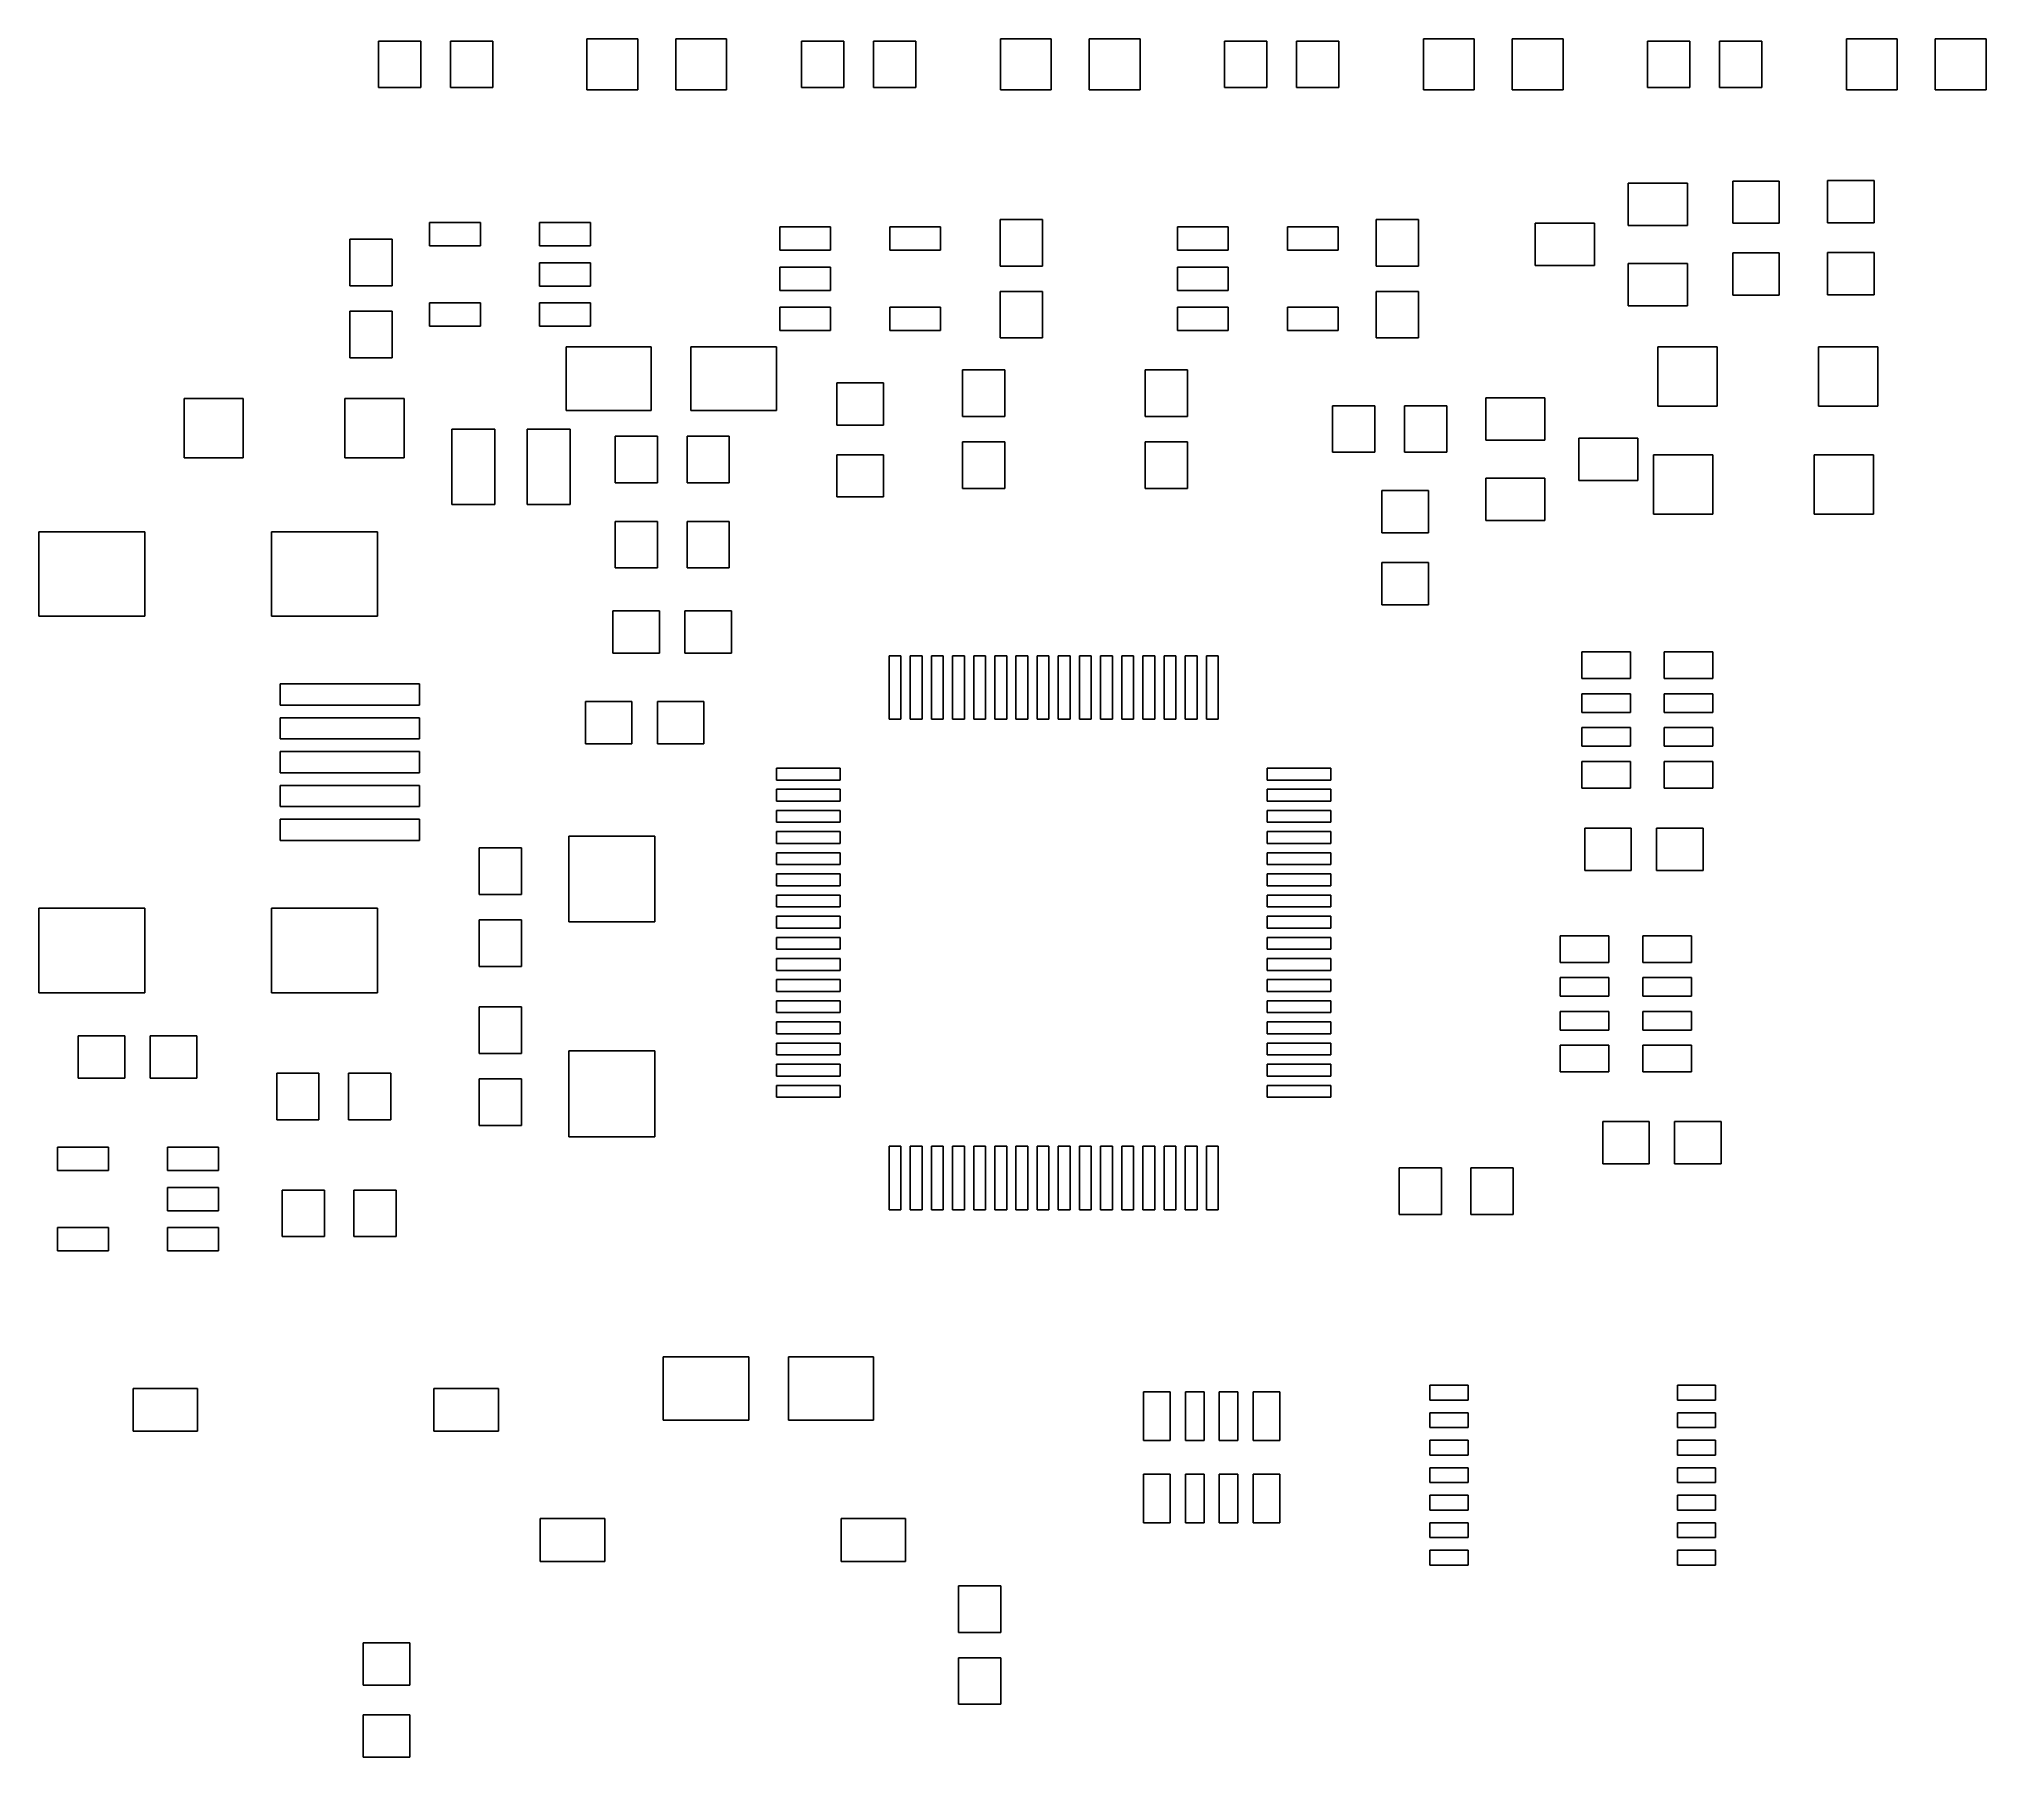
# Model space of a CAD drawing. Extents: x 0.6 to 46.6, y 8 to 48.6.
import ezdxf

# ---------------------------------------------------------------- set-up
doc = ezdxf.new("R2010")
doc.units = 0
doc.layers.get('0').update_dxf_attribs({"linetype": 'CONTINUOUS'})

msp = doc.modelspace()

# ---------------------------------------------------------------- linework, layer by layer
at = {"color": 7, "linetype": 'CONTINUOUS'}
for p, q in [((9.65, 48.55), (8.65, 48.55)), ((8.65, 48.55), (8.65, 47.45)), ((9.65, 47.45), (9.65, 48.55)), ((11.35, 48.55), (10.35, 48.55)), ((10.35, 48.55), (10.35, 47.45)), ((11.35, 47.45), (11.35, 48.55)), ((13.5751, 48.6), (13.5751, 47.4)), ((14.7751, 48.6), (13.5751, 48.6)), ((14.7751, 47.4), (14.7751, 48.6)), ((15.6751, 48.6), (15.6751, 47.4)), ((16.8751, 48.6), (15.6751, 48.6)), ((16.8751, 47.4), (16.8751, 48.6)), ((19.65, 48.55), (18.65, 48.55)), ((18.65, 48.55), (18.65, 47.45)), ((19.65, 47.45), (19.65, 48.55)), ((21.35, 48.55), (20.35, 48.55)), ((20.35, 48.55), (20.35, 47.45)), ((21.35, 47.45), (21.35, 48.55)), ((23.35, 48.6), (23.35, 47.4)), ((24.55, 48.6), (23.35, 48.6)), ((24.55, 47.4), (24.55, 48.6)), ((25.45, 48.6), (25.45, 47.4)), ((26.65, 48.6), (25.45, 48.6)), ((26.65, 47.4), (26.65, 48.6)), ((29.65, 48.55), (28.65, 48.55)), ((28.65, 48.55), (28.65, 47.45)), ((29.65, 47.45), (29.65, 48.55)), ((31.35, 48.55), (30.35, 48.55)), ((30.35, 48.55), (30.35, 47.45)), ((31.35, 47.45), (31.35, 48.55)), ((33.35, 48.6), (33.35, 47.4)), ((34.55, 48.6), (33.35, 48.6)), ((34.55, 47.4), (34.55, 48.6)), ((35.45, 48.6), (35.45, 47.4)), ((36.65, 48.6), (35.45, 48.6)), ((36.65, 47.4), (36.65, 48.6)), ((39.65, 48.55), (38.65, 48.55)), ((38.65, 48.55), (38.65, 47.45)), ((39.65, 47.45), (39.65, 48.55)), ((41.35, 48.55), (40.35, 48.55)), ((40.35, 48.55), (40.35, 47.45)), ((41.35, 47.45), (41.35, 48.55)), ((43.35, 48.6), (43.35, 47.4)), ((44.55, 48.6), (43.35, 48.6)), ((44.55, 47.4), (44.55, 48.6)), ((45.45, 48.6), (45.45, 47.4)), ((46.65, 48.6), (45.45, 48.6)), ((46.65, 47.4), (46.65, 48.6)), ((8.65, 47.45), (9.65, 47.45)), ((10.35, 47.45), (11.35, 47.45)), ((18.65, 47.45), (19.65, 47.45)), ((20.35, 47.45), (21.35, 47.45)), ((28.65, 47.45), (29.65, 47.45)), ((30.35, 47.45), (31.35, 47.45)), ((38.65, 47.45), (39.65, 47.45)), ((40.35, 47.45), (41.35, 47.45)), ((13.5751, 47.4), (14.7751, 47.4)), ((15.6751, 47.4), (16.8751, 47.4)), ((23.35, 47.4), (24.55, 47.4)), ((25.45, 47.4), (26.65, 47.4)), ((33.35, 47.4), (34.55, 47.4)), ((35.45, 47.4), (36.65, 47.4)), ((43.35, 47.4), (44.55, 47.4)), ((45.45, 47.4), (46.65, 47.4)), ((39.5896, 45.1928), (38.1896, 45.1928)), ((38.1896, 45.1928), (38.1896, 44.1928)), ((39.5896, 44.1928), (39.5896, 45.1928)), ((40.6608, 45.2402), (40.6608, 44.2402)), ((41.7608, 45.2402), (40.6608, 45.2402)), ((41.7608, 44.2402), (41.7608, 45.2402)), ((44.0014, 45.2523), (42.9014, 45.2523)), ((42.9014, 45.2523), (42.9014, 44.2523)), ((44.0014, 44.2523), (44.0014, 45.2523)), ((11.0546, 44.2566), (9.8546, 44.2566)), ((9.8546, 44.2566), (9.8546, 43.7066)), ((11.0546, 43.7066), (11.0546, 44.2566)), ((13.6546, 44.2566), (12.4546, 44.2566)), ((12.4546, 44.2566), (12.4546, 43.7066)), ((13.6546, 43.7066), (13.6546, 44.2566)), ((23.345, 44.33), (23.345, 43.23)), ((24.345, 44.33), (23.345, 44.33)), ((24.345, 43.23), (24.345, 44.33)), ((32.235, 44.33), (32.235, 43.23)), ((33.235, 44.33), (32.235, 44.33)), ((33.235, 43.23), (33.235, 44.33)), ((37.3896, 44.2428), (35.9896, 44.2428)), ((35.9896, 44.2428), (35.9896, 43.2428)), ((37.3896, 43.2428), (37.3896, 44.2428)), ((38.1896, 44.1928), (39.5896, 44.1928)), ((40.6608, 44.2402), (41.7608, 44.2402)), ((42.9014, 44.2523), (44.0014, 44.2523)), ((7.967, 43.8632), (7.967, 42.7632)), ((8.967, 43.8632), (7.967, 43.8632)), ((8.967, 42.7632), (8.967, 43.8632)), ((18.135, 44.155), (18.135, 43.605)), ((19.335, 44.155), (18.135, 44.155)), ((19.335, 43.605), (19.335, 44.155)), ((20.735, 44.155), (20.735, 43.605)), ((21.935, 44.155), (20.735, 44.155)), ((21.935, 43.605), (21.935, 44.155)), ((27.533, 44.155), (27.533, 43.605)), ((28.733, 44.155), (27.533, 44.155)), ((28.733, 43.605), (28.733, 44.155)), ((30.133, 44.155), (30.133, 43.605)), ((31.333, 44.155), (30.133, 44.155)), ((31.333, 43.605), (31.333, 44.155)), ((9.8546, 43.7066), (11.0546, 43.7066)), ((12.4546, 43.7066), (13.6546, 43.7066)), ((13.6546, 43.3066), (12.4546, 43.3066)), ((12.4546, 43.3066), (12.4546, 42.7566)), ((13.6546, 42.7566), (13.6546, 43.3066)), ((18.135, 43.605), (19.335, 43.605)), ((20.735, 43.605), (21.935, 43.605)), ((27.533, 43.605), (28.733, 43.605)), ((30.133, 43.605), (31.333, 43.605)), ((39.5896, 43.2928), (38.1896, 43.2928)), ((38.1896, 43.2928), (38.1896, 42.2928)), ((39.5896, 42.2928), (39.5896, 43.2928)), ((40.6608, 43.5402), (40.6608, 42.5402)), ((41.7608, 43.5402), (40.6608, 43.5402)), ((41.7608, 42.5402), (41.7608, 43.5402)), ((44.0014, 43.5523), (42.9014, 43.5523)), ((42.9014, 43.5523), (42.9014, 42.5523)), ((44.0014, 42.5523), (44.0014, 43.5523)), ((18.135, 43.205), (18.135, 42.655)), ((19.335, 43.205), (18.135, 43.205)), ((19.335, 42.655), (19.335, 43.205)), ((23.345, 43.23), (24.345, 43.23)), ((27.533, 43.205), (27.533, 42.655)), ((28.733, 43.205), (27.533, 43.205)), ((28.733, 42.655), (28.733, 43.205)), ((32.235, 43.23), (33.235, 43.23)), ((35.9896, 43.2428), (37.3896, 43.2428)), ((7.967, 42.7632), (8.967, 42.7632)), ((11.0546, 42.3566), (9.8546, 42.3566)), ((9.8546, 42.3566), (9.8546, 41.8066)), ((11.0546, 41.8066), (11.0546, 42.3566)), ((12.4546, 42.7566), (13.6546, 42.7566)), ((13.6546, 42.3566), (12.4546, 42.3566)), ((12.4546, 42.3566), (12.4546, 41.8066)), ((13.6546, 41.8066), (13.6546, 42.3566)), ((18.135, 42.655), (19.335, 42.655)), ((23.345, 42.63), (23.345, 41.53)), ((24.345, 42.63), (23.345, 42.63)), ((24.345, 41.53), (24.345, 42.63)), ((27.533, 42.655), (28.733, 42.655)), ((32.235, 42.63), (32.235, 41.53)), ((33.235, 42.63), (32.235, 42.63)), ((33.235, 41.53), (33.235, 42.63)), ((40.6608, 42.5402), (41.7608, 42.5402)), ((42.9014, 42.5523), (44.0014, 42.5523)), ((7.967, 42.1632), (7.967, 41.0632)), ((8.967, 42.1632), (7.967, 42.1632)), ((8.967, 41.0632), (8.967, 42.1632)), ((18.135, 42.255), (18.135, 41.705)), ((19.335, 42.255), (18.135, 42.255)), ((19.335, 41.705), (19.335, 42.255)), ((20.735, 42.255), (20.735, 41.705)), ((21.935, 42.255), (20.735, 42.255)), ((21.935, 41.705), (21.935, 42.255)), ((27.533, 42.255), (27.533, 41.705)), ((28.733, 42.255), (27.533, 42.255)), ((28.733, 41.705), (28.733, 42.255)), ((30.133, 42.255), (30.133, 41.705)), ((31.333, 42.255), (30.133, 42.255)), ((31.333, 41.705), (31.333, 42.255)), ((38.1896, 42.2928), (39.5896, 42.2928)), ((9.8546, 41.8066), (11.0546, 41.8066)), ((12.4546, 41.8066), (13.6546, 41.8066)), ((18.135, 41.705), (19.335, 41.705)), ((20.735, 41.705), (21.935, 41.705)), ((23.345, 41.53), (24.345, 41.53)), ((27.533, 41.705), (28.733, 41.705)), ((30.133, 41.705), (31.333, 41.705)), ((32.235, 41.53), (33.235, 41.53)), ((7.967, 41.0632), (8.967, 41.0632)), ((15.0913, 41.3178), (13.0847, 41.3178)), ((13.0847, 41.3178), (13.0847, 39.8178)), ((15.0913, 39.8178), (15.0913, 41.3178)), ((18.0536, 41.3178), (16.0288, 41.3178)), ((16.0288, 41.3178), (16.0288, 39.8178)), ((18.0536, 39.8178), (18.0536, 41.3178)), ((40.2906, 41.3186), (38.8906, 41.3186)), ((38.8906, 41.3186), (38.8906, 39.9186)), ((40.2906, 39.9186), (40.2906, 41.3186)), ((44.0906, 41.3186), (42.6906, 41.3186)), ((42.6906, 41.3186), (42.6906, 39.9186)), ((44.0906, 39.9186), (44.0906, 41.3186)), ((23.456, 40.774), (22.456, 40.774)), ((22.456, 40.774), (22.456, 39.674)), ((23.456, 39.674), (23.456, 40.774)), ((27.774, 40.774), (26.774, 40.774)), ((26.774, 40.774), (26.774, 39.674)), ((27.774, 39.674), (27.774, 40.774)), ((5.4492, 40.0994), (4.0492, 40.0994)), ((4.0492, 40.0994), (4.0492, 38.6994)), ((5.4492, 38.6994), (5.4492, 40.0994)), ((9.2492, 40.0994), (7.8492, 40.0994)), ((7.8492, 40.0994), (7.8492, 38.6994)), ((9.2492, 38.6994), (9.2492, 40.0994)), ((19.485, 40.47), (19.485, 39.47)), ((20.585, 40.47), (19.485, 40.47)), ((20.585, 39.47), (20.585, 40.47)), ((34.8212, 40.1128), (34.8212, 39.1128)), ((36.2212, 40.1128), (34.8212, 40.1128)), ((36.2212, 39.1128), (36.2212, 40.1128)), ((13.0847, 39.8178), (15.0913, 39.8178)), ((16.0288, 39.8178), (18.0536, 39.8178)), ((22.456, 39.674), (23.456, 39.674)), ((26.774, 39.674), (27.774, 39.674)), ((32.2019, 39.927), (31.2019, 39.927)), ((31.2019, 39.927), (31.2019, 38.827)), ((32.2019, 38.827), (32.2019, 39.927)), ((33.9019, 39.927), (32.9019, 39.927)), ((32.9019, 39.927), (32.9019, 38.827)), ((33.9019, 38.827), (33.9019, 39.927)), ((38.8906, 39.9186), (40.2906, 39.9186)), ((42.6906, 39.9186), (44.0906, 39.9186)), ((10.38, 39.375), (10.38, 37.595)), ((11.4, 39.375), (10.38, 39.375)), ((11.4, 37.595), (11.4, 39.375)), ((12.16, 39.375), (12.16, 37.595)), ((13.18, 39.375), (12.16, 39.375)), ((13.18, 37.595), (13.18, 39.375)), ((15.24, 39.2065), (14.24, 39.2065)), ((14.24, 39.2065), (14.24, 38.1065)), ((15.24, 38.1065), (15.24, 39.2065)), ((16.94, 39.2065), (15.94, 39.2065)), ((15.94, 39.2065), (15.94, 38.1065)), ((16.94, 38.1065), (16.94, 39.2065)), ((19.485, 39.47), (20.585, 39.47)), ((37.0212, 39.1628), (37.0212, 38.1628)), ((38.4212, 39.1628), (37.0212, 39.1628)), ((38.4212, 38.1628), (38.4212, 39.1628)), ((4.0492, 38.6994), (5.4492, 38.6994)), ((7.8492, 38.6994), (9.2492, 38.6994)), ((19.485, 38.77), (19.485, 37.77)), ((20.585, 38.77), (19.485, 38.77)), ((20.585, 37.77), (20.585, 38.77)), ((23.456, 39.074), (22.456, 39.074)), ((22.456, 39.074), (22.456, 37.974)), ((23.456, 37.974), (23.456, 39.074)), ((27.774, 39.074), (26.774, 39.074)), ((26.774, 39.074), (26.774, 37.974)), ((27.774, 37.974), (27.774, 39.074)), ((31.2019, 38.827), (32.2019, 38.827)), ((32.9019, 38.827), (33.9019, 38.827)), ((34.8212, 39.1128), (36.2212, 39.1128)), ((40.1885, 38.7642), (38.7885, 38.7642)), ((38.7885, 38.7642), (38.7885, 37.3642)), ((40.1885, 37.3642), (40.1885, 38.7642)), ((43.9885, 38.7642), (42.5885, 38.7642)), ((42.5885, 38.7642), (42.5885, 37.3642)), ((43.9885, 37.3642), (43.9885, 38.7642)), ((34.8212, 38.2128), (34.8212, 37.2128)), ((36.2212, 38.2128), (34.8212, 38.2128)), ((36.2212, 37.2128), (36.2212, 38.2128)), ((14.24, 38.1065), (15.24, 38.1065)), ((15.94, 38.1065), (16.94, 38.1065)), ((19.485, 37.77), (20.585, 37.77)), ((22.456, 37.974), (23.456, 37.974)), ((26.774, 37.974), (27.774, 37.974)), ((33.4694, 37.922), (32.3694, 37.922)), ((32.3694, 37.922), (32.3694, 36.922)), ((33.4694, 36.922), (33.4694, 37.922)), ((37.0212, 38.1628), (38.4212, 38.1628)), ((10.38, 37.595), (11.4, 37.595)), ((12.16, 37.595), (13.18, 37.595)), ((38.7885, 37.3642), (40.1885, 37.3642)), ((42.5885, 37.3642), (43.9885, 37.3642)), ((0.619, 36.95), (0.619, 34.95)), ((3.119, 36.95), (0.619, 36.95)), ((3.119, 34.95), (3.119, 36.95)), ((6.119, 36.95), (6.119, 34.95)), ((8.619, 36.95), (6.119, 36.95)), ((8.619, 34.95), (8.619, 36.95)), ((15.24, 37.1935), (14.24, 37.1935)), ((14.24, 37.1935), (14.24, 36.0935)), ((15.24, 36.0935), (15.24, 37.1935)), ((16.94, 37.1935), (15.94, 37.1935)), ((15.94, 37.1935), (15.94, 36.0935)), ((16.94, 36.0935), (16.94, 37.1935)), ((32.3694, 36.922), (33.4694, 36.922)), ((34.8212, 37.2128), (36.2212, 37.2128)), ((14.24, 36.0935), (15.24, 36.0935)), ((15.94, 36.0935), (16.94, 36.0935)), ((33.4694, 36.222), (32.3694, 36.222)), ((32.3694, 36.222), (32.3694, 35.222)), ((33.4694, 35.222), (33.4694, 36.222)), ((15.29, 35.0798), (14.19, 35.0798)), ((14.19, 35.0798), (14.19, 34.0798)), ((15.29, 34.0798), (15.29, 35.0798)), ((16.99, 35.0798), (15.89, 35.0798)), ((15.89, 35.0798), (15.89, 34.0798)), ((16.99, 34.0798), (16.99, 35.0798)), ((32.3694, 35.222), (33.4694, 35.222)), ((0.619, 34.95), (3.119, 34.95)), ((6.119, 34.95), (8.619, 34.95)), ((14.19, 34.0798), (15.29, 34.0798)), ((15.89, 34.0798), (16.99, 34.0798)), ((38.244, 34.106), (37.094, 34.106)), ((37.094, 34.106), (37.094, 33.476)), ((38.244, 33.476), (38.244, 34.106)), ((40.194, 34.106), (39.044, 34.106)), ((39.044, 34.106), (39.044, 33.476)), ((40.194, 33.476), (40.194, 34.106)), ((20.997, 34.018), (20.717, 34.018)), ((20.717, 34.018), (20.717, 32.518)), ((20.997, 32.518), (20.997, 34.018)), ((21.497, 34.018), (21.217, 34.018)), ((21.217, 34.018), (21.217, 32.518)), ((21.497, 32.518), (21.497, 34.018)), ((21.997, 34.018), (21.717, 34.018)), ((21.717, 34.018), (21.717, 32.518)), ((21.997, 32.518), (21.997, 34.018)), ((22.497, 34.018), (22.217, 34.018)), ((22.217, 34.018), (22.217, 32.518)), ((22.497, 32.518), (22.497, 34.018)), ((22.997, 34.018), (22.717, 34.018)), ((22.717, 34.018), (22.717, 32.518)), ((22.997, 32.518), (22.997, 34.018)), ((23.497, 34.018), (23.217, 34.018)), ((23.217, 34.018), (23.217, 32.518)), ((23.497, 32.518), (23.497, 34.018)), ((23.997, 34.018), (23.717, 34.018)), ((23.717, 34.018), (23.717, 32.518)), ((23.997, 32.518), (23.997, 34.018)), ((24.497, 34.018), (24.217, 34.018)), ((24.217, 34.018), (24.217, 32.518)), ((24.497, 32.518), (24.497, 34.018)), ((24.997, 34.018), (24.717, 34.018)), ((24.717, 34.018), (24.717, 32.518)), ((24.997, 32.518), (24.997, 34.018)), ((25.497, 34.018), (25.217, 34.018)), ((25.217, 34.018), (25.217, 32.518)), ((25.497, 32.518), (25.497, 34.018)), ((25.997, 34.018), (25.717, 34.018)), ((25.717, 34.018), (25.717, 32.518)), ((25.997, 32.518), (25.997, 34.018)), ((26.497, 34.018), (26.217, 34.018)), ((26.217, 34.018), (26.217, 32.518)), ((26.497, 32.518), (26.497, 34.018)), ((26.997, 34.018), (26.717, 34.018)), ((26.717, 34.018), (26.717, 32.518)), ((26.997, 32.518), (26.997, 34.018)), ((27.497, 34.018), (27.217, 34.018)), ((27.217, 34.018), (27.217, 32.518)), ((27.497, 32.518), (27.497, 34.018)), ((27.997, 34.018), (27.717, 34.018)), ((27.717, 34.018), (27.717, 32.518)), ((27.997, 32.518), (27.997, 34.018)), ((28.497, 34.018), (28.217, 34.018)), ((28.217, 34.018), (28.217, 32.518)), ((28.497, 32.518), (28.497, 34.018)), ((6.319, 33.35), (6.319, 32.85)), ((9.619, 33.35), (6.319, 33.35)), ((9.619, 32.85), (9.619, 33.35)), ((37.094, 33.476), (38.244, 33.476)), ((39.044, 33.476), (40.194, 33.476)), ((6.319, 32.85), (9.619, 32.85)), ((14.639, 32.9365), (13.539, 32.9365)), ((13.539, 32.9365), (13.539, 31.9365)), ((14.639, 31.9365), (14.639, 32.9365)), ((16.339, 32.9365), (15.239, 32.9365)), ((15.239, 32.9365), (15.239, 31.9365)), ((16.339, 31.9365), (16.339, 32.9365)), ((38.244, 33.116), (37.094, 33.116)), ((37.094, 33.116), (37.094, 32.676)), ((38.244, 32.676), (38.244, 33.116)), ((40.194, 33.116), (39.044, 33.116)), ((39.044, 33.116), (39.044, 32.676)), ((40.194, 32.676), (40.194, 33.116)), ((6.319, 32.55), (6.319, 32.05)), ((9.619, 32.55), (6.319, 32.55)), ((9.619, 32.05), (9.619, 32.55)), ((20.717, 32.518), (20.997, 32.518)), ((21.217, 32.518), (21.497, 32.518)), ((21.717, 32.518), (21.997, 32.518)), ((22.217, 32.518), (22.497, 32.518)), ((22.717, 32.518), (22.997, 32.518)), ((23.217, 32.518), (23.497, 32.518)), ((23.717, 32.518), (23.997, 32.518)), ((24.217, 32.518), (24.497, 32.518)), ((24.717, 32.518), (24.997, 32.518)), ((25.217, 32.518), (25.497, 32.518)), ((25.717, 32.518), (25.997, 32.518)), ((26.217, 32.518), (26.497, 32.518)), ((26.717, 32.518), (26.997, 32.518)), ((27.217, 32.518), (27.497, 32.518)), ((27.717, 32.518), (27.997, 32.518)), ((28.217, 32.518), (28.497, 32.518)), ((37.094, 32.676), (38.244, 32.676)), ((38.244, 32.316), (37.094, 32.316)), ((37.094, 32.316), (37.094, 31.876)), ((38.244, 31.876), (38.244, 32.316)), ((39.044, 32.676), (40.194, 32.676)), ((40.194, 32.316), (39.044, 32.316)), ((39.044, 32.316), (39.044, 31.876)), ((40.194, 31.876), (40.194, 32.316)), ((6.319, 32.05), (9.619, 32.05)), ((13.539, 31.9365), (14.639, 31.9365)), ((15.239, 31.9365), (16.339, 31.9365)), ((37.094, 31.876), (38.244, 31.876)), ((39.044, 31.876), (40.194, 31.876)), ((6.319, 31.75), (6.319, 31.25)), ((9.619, 31.75), (6.319, 31.75)), ((9.619, 31.25), (9.619, 31.75)), ((19.557, 31.358), (18.057, 31.358)), ((18.057, 31.358), (18.057, 31.078)), ((19.557, 31.078), (19.557, 31.358)), ((31.157, 31.358), (29.657, 31.358)), ((29.657, 31.358), (29.657, 31.078)), ((31.157, 31.078), (31.157, 31.358)), ((38.244, 31.516), (37.094, 31.516)), ((37.094, 31.516), (37.094, 30.886)), ((38.244, 30.886), (38.244, 31.516)), ((40.194, 31.516), (39.044, 31.516)), ((39.044, 31.516), (39.044, 30.886)), ((40.194, 30.886), (40.194, 31.516)), ((6.319, 31.25), (9.619, 31.25)), ((6.319, 30.95), (6.319, 30.45)), ((9.619, 30.95), (6.319, 30.95)), ((9.619, 30.45), (9.619, 30.95)), ((18.057, 31.078), (19.557, 31.078)), ((19.557, 30.858), (18.057, 30.858)), ((18.057, 30.858), (18.057, 30.578)), ((19.557, 30.578), (19.557, 30.858)), ((29.657, 31.078), (31.157, 31.078)), ((31.157, 30.858), (29.657, 30.858)), ((29.657, 30.858), (29.657, 30.578)), ((31.157, 30.578), (31.157, 30.858)), ((37.094, 30.886), (38.244, 30.886)), ((39.044, 30.886), (40.194, 30.886)), ((6.319, 30.45), (9.619, 30.45)), ((18.057, 30.578), (19.557, 30.578)), ((29.657, 30.578), (31.157, 30.578)), ((6.319, 30.15), (6.319, 29.65)), ((9.619, 30.15), (6.319, 30.15)), ((9.619, 29.65), (9.619, 30.15)), ((19.557, 30.358), (18.057, 30.358)), ((18.057, 30.358), (18.057, 30.078)), ((18.057, 30.078), (19.557, 30.078)), ((19.557, 30.078), (19.557, 30.358)), ((31.157, 30.358), (29.657, 30.358)), ((29.657, 30.358), (29.657, 30.078)), ((29.657, 30.078), (31.157, 30.078)), ((31.157, 30.078), (31.157, 30.358)), ((38.261, 29.9365), (37.161, 29.9365)), ((37.161, 29.9365), (37.161, 28.9365)), ((38.261, 28.9365), (38.261, 29.9365)), ((39.961, 29.9365), (38.861, 29.9365)), ((38.861, 29.9365), (38.861, 28.9365)), ((39.961, 28.9365), (39.961, 29.9365)), ((6.319, 29.65), (9.619, 29.65)), ((11.0259, 29.471), (11.0259, 28.371)), ((12.0259, 29.471), (11.0259, 29.471)), ((12.0259, 28.371), (12.0259, 29.471)), ((13.1453, 29.7538), (13.1453, 27.7218)), ((15.1773, 29.7538), (13.1453, 29.7538)), ((15.1773, 27.7218), (15.1773, 29.7538)), ((19.557, 29.858), (18.057, 29.858)), ((18.057, 29.858), (18.057, 29.578)), ((18.057, 29.578), (19.557, 29.578)), ((19.557, 29.578), (19.557, 29.858)), ((31.157, 29.858), (29.657, 29.858)), ((29.657, 29.858), (29.657, 29.578)), ((29.657, 29.578), (31.157, 29.578)), ((31.157, 29.578), (31.157, 29.858)), ((19.557, 29.358), (18.057, 29.358)), ((18.057, 29.358), (18.057, 29.078)), ((18.057, 29.078), (19.557, 29.078)), ((19.557, 29.078), (19.557, 29.358)), ((31.157, 29.358), (29.657, 29.358)), ((29.657, 29.358), (29.657, 29.078)), ((29.657, 29.078), (31.157, 29.078)), ((31.157, 29.078), (31.157, 29.358)), ((19.557, 28.858), (18.057, 28.858)), ((18.057, 28.858), (18.057, 28.578)), ((18.057, 28.578), (19.557, 28.578)), ((19.557, 28.578), (19.557, 28.858)), ((31.157, 28.858), (29.657, 28.858)), ((29.657, 28.858), (29.657, 28.578)), ((29.657, 28.578), (31.157, 28.578)), ((31.157, 28.578), (31.157, 28.858)), ((37.161, 28.9365), (38.261, 28.9365)), ((38.861, 28.9365), (39.961, 28.9365)), ((11.0259, 28.371), (12.0259, 28.371)), ((19.557, 28.358), (18.057, 28.358)), ((18.057, 28.358), (18.057, 28.078)), ((19.557, 28.078), (19.557, 28.358)), ((31.157, 28.358), (29.657, 28.358)), ((29.657, 28.358), (29.657, 28.078)), ((31.157, 28.078), (31.157, 28.358)), ((0.619, 28.05), (0.619, 26.05)), ((3.119, 28.05), (0.619, 28.05)), ((3.119, 26.05), (3.119, 28.05)), ((6.119, 28.05), (6.119, 26.05)), ((8.619, 28.05), (6.119, 28.05)), ((8.619, 26.05), (8.619, 28.05)), ((11.0259, 27.771), (11.0259, 26.671)), ((12.0259, 27.771), (11.0259, 27.771)), ((12.0259, 26.671), (12.0259, 27.771)), ((13.1453, 27.7218), (15.1773, 27.7218)), ((18.057, 28.078), (19.557, 28.078)), ((19.557, 27.858), (18.057, 27.858)), ((18.057, 27.858), (18.057, 27.578)), ((19.557, 27.578), (19.557, 27.858)), ((29.657, 28.078), (31.157, 28.078)), ((31.157, 27.858), (29.657, 27.858)), ((29.657, 27.858), (29.657, 27.578)), ((31.157, 27.578), (31.157, 27.858)), ((18.057, 27.578), (19.557, 27.578)), ((19.557, 27.358), (18.057, 27.358)), ((18.057, 27.358), (18.057, 27.078)), ((19.557, 27.078), (19.557, 27.358)), ((29.657, 27.578), (31.157, 27.578)), ((31.157, 27.358), (29.657, 27.358)), ((29.657, 27.358), (29.657, 27.078)), ((31.157, 27.078), (31.157, 27.358)), ((37.733, 27.396), (36.583, 27.396)), ((36.583, 27.396), (36.583, 26.766)), ((37.733, 26.766), (37.733, 27.396)), ((39.683, 27.396), (38.533, 27.396)), ((38.533, 27.396), (38.533, 26.766)), ((39.683, 26.766), (39.683, 27.396)), ((18.057, 27.078), (19.557, 27.078)), ((19.557, 26.858), (18.057, 26.858)), ((18.057, 26.858), (18.057, 26.578)), ((19.557, 26.578), (19.557, 26.858)), ((29.657, 27.078), (31.157, 27.078)), ((31.157, 26.858), (29.657, 26.858)), ((29.657, 26.858), (29.657, 26.578)), ((31.157, 26.578), (31.157, 26.858)), ((36.583, 26.766), (37.733, 26.766)), ((38.533, 26.766), (39.683, 26.766)), ((11.0259, 26.671), (12.0259, 26.671)), ((18.057, 26.578), (19.557, 26.578)), ((19.557, 26.358), (18.057, 26.358)), ((18.057, 26.358), (18.057, 26.078)), ((19.557, 26.078), (19.557, 26.358)), ((29.657, 26.578), (31.157, 26.578)), ((31.157, 26.358), (29.657, 26.358)), ((29.657, 26.358), (29.657, 26.078)), ((31.157, 26.078), (31.157, 26.358)), ((37.733, 26.406), (36.583, 26.406)), ((36.583, 26.406), (36.583, 25.966)), ((37.733, 25.966), (37.733, 26.406)), ((39.683, 26.406), (38.533, 26.406)), ((38.533, 26.406), (38.533, 25.966)), ((39.683, 25.966), (39.683, 26.406)), ((0.619, 26.05), (3.119, 26.05)), ((6.119, 26.05), (8.619, 26.05)), ((18.057, 26.078), (19.557, 26.078)), ((19.557, 25.858), (18.057, 25.858)), ((18.057, 25.858), (18.057, 25.578)), ((19.557, 25.578), (19.557, 25.858)), ((29.657, 26.078), (31.157, 26.078)), ((31.157, 25.858), (29.657, 25.858)), ((29.657, 25.858), (29.657, 25.578)), ((31.157, 25.578), (31.157, 25.858)), ((36.583, 25.966), (37.733, 25.966)), ((38.533, 25.966), (39.683, 25.966)), ((12.026, 25.7118), (11.026, 25.7118)), ((11.026, 25.7118), (11.026, 24.6118)), ((12.026, 24.6118), (12.026, 25.7118)), ((18.057, 25.578), (19.557, 25.578)), ((19.557, 25.358), (18.057, 25.358)), ((18.057, 25.358), (18.057, 25.078)), ((19.557, 25.078), (19.557, 25.358)), ((29.657, 25.578), (31.157, 25.578)), ((31.157, 25.358), (29.657, 25.358)), ((29.657, 25.358), (29.657, 25.078)), ((31.157, 25.078), (31.157, 25.358)), ((37.733, 25.606), (36.583, 25.606)), ((36.583, 25.606), (36.583, 25.166)), ((37.733, 25.166), (37.733, 25.606)), ((39.683, 25.606), (38.533, 25.606)), ((38.533, 25.606), (38.533, 25.166)), ((39.683, 25.166), (39.683, 25.606)), ((2.6479, 25.028), (1.5479, 25.028)), ((1.5479, 25.028), (1.5479, 24.028)), ((2.6479, 24.028), (2.6479, 25.028)), ((4.3479, 25.028), (3.2479, 25.028)), ((3.2479, 25.028), (3.2479, 24.028)), ((4.3479, 24.028), (4.3479, 25.028)), ((18.057, 25.078), (19.557, 25.078)), ((19.557, 24.858), (18.057, 24.858)), ((18.057, 24.858), (18.057, 24.578)), ((19.557, 24.578), (19.557, 24.858)), ((29.657, 25.078), (31.157, 25.078)), ((31.157, 24.858), (29.657, 24.858)), ((29.657, 24.858), (29.657, 24.578)), ((31.157, 24.578), (31.157, 24.858)), ((36.583, 25.166), (37.733, 25.166)), ((38.533, 25.166), (39.683, 25.166)), ((11.026, 24.6118), (12.026, 24.6118)), ((13.1453, 24.6738), (13.1453, 22.6418)), ((15.1773, 24.6738), (13.1453, 24.6738)), ((15.1773, 22.6418), (15.1773, 24.6738)), ((18.057, 24.578), (19.557, 24.578)), ((29.657, 24.578), (31.157, 24.578)), ((37.733, 24.806), (36.583, 24.806)), ((36.583, 24.806), (36.583, 24.176)), ((37.733, 24.176), (37.733, 24.806)), ((39.683, 24.806), (38.533, 24.806)), ((38.533, 24.806), (38.533, 24.176)), ((39.683, 24.176), (39.683, 24.806)), ((1.5479, 24.028), (2.6479, 24.028)), ((3.2479, 24.028), (4.3479, 24.028)), ((7.239, 24.1442), (6.239, 24.1442)), ((6.239, 24.1442), (6.239, 23.0442)), ((7.239, 23.0442), (7.239, 24.1442)), ((8.939, 24.1442), (7.939, 24.1442)), ((7.939, 24.1442), (7.939, 23.0442)), ((8.939, 23.0442), (8.939, 24.1442)), ((12.026, 24.0118), (11.026, 24.0118)), ((11.026, 24.0118), (11.026, 22.9118)), ((12.026, 22.9118), (12.026, 24.0118)), ((19.557, 24.358), (18.057, 24.358)), ((18.057, 24.358), (18.057, 24.078)), ((18.057, 24.078), (19.557, 24.078)), ((19.557, 24.078), (19.557, 24.358)), ((31.157, 24.358), (29.657, 24.358)), ((29.657, 24.358), (29.657, 24.078)), ((29.657, 24.078), (31.157, 24.078)), ((31.157, 24.078), (31.157, 24.358)), ((36.583, 24.176), (37.733, 24.176)), ((38.533, 24.176), (39.683, 24.176)), ((19.557, 23.858), (18.057, 23.858)), ((18.057, 23.858), (18.057, 23.578)), ((18.057, 23.578), (19.557, 23.578)), ((19.557, 23.578), (19.557, 23.858)), ((31.157, 23.858), (29.657, 23.858)), ((29.657, 23.858), (29.657, 23.578)), ((29.657, 23.578), (31.157, 23.578)), ((31.157, 23.578), (31.157, 23.858)), ((6.239, 23.0442), (7.239, 23.0442)), ((7.939, 23.0442), (8.939, 23.0442)), ((11.026, 22.9118), (12.026, 22.9118)), ((13.1453, 22.6418), (15.1773, 22.6418)), ((38.688, 23.0055), (37.588, 23.0055)), ((37.588, 23.0055), (37.588, 22.0055)), ((38.688, 22.0055), (38.688, 23.0055)), ((40.388, 23.0055), (39.288, 23.0055)), ((39.288, 23.0055), (39.288, 22.0055)), ((40.388, 22.0055), (40.388, 23.0055)), ((2.26, 22.395), (1.06, 22.395)), ((1.06, 22.395), (1.06, 21.845)), ((2.26, 21.845), (2.26, 22.395)), ((4.86, 22.395), (3.66, 22.395)), ((3.66, 22.395), (3.66, 21.845)), ((4.86, 21.845), (4.86, 22.395)), ((20.997, 22.418), (20.717, 22.418)), ((20.717, 22.418), (20.717, 20.918)), ((20.997, 20.918), (20.997, 22.418)), ((21.497, 22.418), (21.217, 22.418)), ((21.217, 22.418), (21.217, 20.918)), ((21.497, 20.918), (21.497, 22.418)), ((21.997, 22.418), (21.717, 22.418)), ((21.717, 22.418), (21.717, 20.918)), ((21.997, 20.918), (21.997, 22.418)), ((22.497, 22.418), (22.217, 22.418)), ((22.217, 22.418), (22.217, 20.918)), ((22.497, 20.918), (22.497, 22.418)), ((22.997, 22.418), (22.717, 22.418)), ((22.717, 22.418), (22.717, 20.918)), ((22.997, 20.918), (22.997, 22.418)), ((23.497, 22.418), (23.217, 22.418)), ((23.217, 22.418), (23.217, 20.918)), ((23.497, 20.918), (23.497, 22.418)), ((23.997, 22.418), (23.717, 22.418)), ((23.717, 22.418), (23.717, 20.918)), ((23.997, 20.918), (23.997, 22.418)), ((24.497, 22.418), (24.217, 22.418)), ((24.217, 22.418), (24.217, 20.918)), ((24.497, 20.918), (24.497, 22.418)), ((24.997, 22.418), (24.717, 22.418)), ((24.717, 22.418), (24.717, 20.918)), ((24.997, 20.918), (24.997, 22.418)), ((25.497, 22.418), (25.217, 22.418)), ((25.217, 22.418), (25.217, 20.918)), ((25.497, 20.918), (25.497, 22.418)), ((25.997, 22.418), (25.717, 22.418)), ((25.717, 22.418), (25.717, 20.918)), ((25.997, 20.918), (25.997, 22.418)), ((26.497, 22.418), (26.217, 22.418)), ((26.217, 22.418), (26.217, 20.918)), ((26.497, 20.918), (26.497, 22.418)), ((26.997, 22.418), (26.717, 22.418)), ((26.717, 22.418), (26.717, 20.918)), ((26.997, 20.918), (26.997, 22.418)), ((27.497, 22.418), (27.217, 22.418)), ((27.217, 22.418), (27.217, 20.918)), ((27.497, 20.918), (27.497, 22.418)), ((27.997, 22.418), (27.717, 22.418)), ((27.717, 22.418), (27.717, 20.918)), ((27.997, 20.918), (27.997, 22.418)), ((28.497, 22.418), (28.217, 22.418)), ((28.217, 22.418), (28.217, 20.918)), ((28.497, 20.918), (28.497, 22.418)), ((1.06, 21.845), (2.26, 21.845)), ((3.66, 21.845), (4.86, 21.845)), ((33.773, 21.9053), (32.773, 21.9053)), ((32.773, 21.9053), (32.773, 20.8053)), ((33.773, 20.8053), (33.773, 21.9053)), ((35.473, 21.9053), (34.473, 21.9053)), ((34.473, 21.9053), (34.473, 20.8053)), ((35.473, 20.8053), (35.473, 21.9053)), ((37.588, 22.0055), (38.688, 22.0055)), ((39.288, 22.0055), (40.388, 22.0055)), ((4.86, 21.445), (3.66, 21.445)), ((3.66, 21.445), (3.66, 20.895)), ((4.86, 20.895), (4.86, 21.445)), ((7.366, 21.3821), (6.366, 21.3821)), ((6.366, 21.3821), (6.366, 20.2821)), ((7.366, 20.2821), (7.366, 21.3821)), ((9.066, 21.3821), (8.066, 21.3821)), ((8.066, 21.3821), (8.066, 20.2821)), ((9.066, 20.2821), (9.066, 21.3821)), ((3.66, 20.895), (4.86, 20.895)), ((20.717, 20.918), (20.997, 20.918)), ((21.217, 20.918), (21.497, 20.918)), ((21.717, 20.918), (21.997, 20.918)), ((22.217, 20.918), (22.497, 20.918)), ((22.717, 20.918), (22.997, 20.918)), ((23.217, 20.918), (23.497, 20.918)), ((23.717, 20.918), (23.997, 20.918)), ((24.217, 20.918), (24.497, 20.918)), ((24.717, 20.918), (24.997, 20.918)), ((25.217, 20.918), (25.497, 20.918)), ((25.717, 20.918), (25.997, 20.918)), ((26.217, 20.918), (26.497, 20.918)), ((26.717, 20.918), (26.997, 20.918)), ((27.217, 20.918), (27.497, 20.918)), ((27.717, 20.918), (27.997, 20.918)), ((28.217, 20.918), (28.497, 20.918)), ((32.773, 20.8053), (33.773, 20.8053)), ((34.473, 20.8053), (35.473, 20.8053)), ((2.26, 20.495), (1.06, 20.495)), ((1.06, 20.495), (1.06, 19.945)), ((2.26, 19.945), (2.26, 20.495)), ((4.86, 20.495), (3.66, 20.495)), ((3.66, 20.495), (3.66, 19.945)), ((4.86, 19.945), (4.86, 20.495)), ((6.366, 20.2821), (7.366, 20.2821)), ((8.066, 20.2821), (9.066, 20.2821)), ((1.06, 19.945), (2.26, 19.945)), ((3.66, 19.945), (4.86, 19.945)), ((17.4012, 17.4405), (15.3764, 17.4405)), ((15.3764, 17.4405), (15.3764, 15.9405)), ((17.4012, 15.9405), (17.4012, 17.4405)), ((20.3453, 17.4405), (18.3387, 17.4405)), ((18.3387, 17.4405), (18.3387, 15.9405)), ((20.3453, 15.9405), (20.3453, 17.4405)), ((4.3696, 16.6948), (2.8456, 16.6948)), ((2.8456, 16.6948), (2.8456, 15.6788)), ((4.3696, 15.6788), (4.3696, 16.6948)), ((11.4816, 16.6948), (9.9576, 16.6948)), ((9.9576, 16.6948), (9.9576, 15.6788)), ((11.4816, 15.6788), (11.4816, 16.6948)), ((27.362, 16.614), (26.732, 16.614)), ((26.732, 16.614), (26.732, 15.464)), ((27.362, 15.464), (27.362, 16.614)), ((28.162, 16.614), (27.722, 16.614)), ((27.722, 16.614), (27.722, 15.464)), ((28.162, 15.464), (28.162, 16.614)), ((28.962, 16.614), (28.522, 16.614)), ((28.522, 16.614), (28.522, 15.464)), ((28.962, 15.464), (28.962, 16.614)), ((29.952, 16.614), (29.322, 16.614)), ((29.322, 16.614), (29.322, 15.464)), ((29.952, 15.464), (29.952, 16.614)), ((33.504, 16.767), (33.504, 16.417)), ((34.404, 16.767), (33.504, 16.767)), ((34.404, 16.417), (34.404, 16.767)), ((40.254, 16.767), (39.354, 16.767)), ((39.354, 16.767), (39.354, 16.417)), ((40.254, 16.417), (40.254, 16.767)), ((33.504, 16.417), (34.404, 16.417)), ((33.504, 16.117), (33.504, 15.767)), ((34.404, 16.117), (33.504, 16.117)), ((34.404, 15.767), (34.404, 16.117)), ((39.354, 16.417), (40.254, 16.417)), ((40.254, 16.117), (39.354, 16.117)), ((39.354, 16.117), (39.354, 15.767)), ((40.254, 15.767), (40.254, 16.117)), ((2.8456, 15.6788), (4.3696, 15.6788)), ((9.9576, 15.6788), (11.4816, 15.6788)), ((15.3764, 15.9405), (17.4012, 15.9405)), ((18.3387, 15.9405), (20.3453, 15.9405)), ((33.504, 15.767), (34.404, 15.767)), ((39.354, 15.767), (40.254, 15.767)), ((26.732, 15.464), (27.362, 15.464)), ((27.722, 15.464), (28.162, 15.464)), ((28.522, 15.464), (28.962, 15.464)), ((29.322, 15.464), (29.952, 15.464)), ((33.504, 15.467), (33.504, 15.117)), ((34.404, 15.467), (33.504, 15.467)), ((34.404, 15.117), (34.404, 15.467)), ((40.254, 15.467), (39.354, 15.467)), ((39.354, 15.467), (39.354, 15.117)), ((40.254, 15.117), (40.254, 15.467)), ((33.504, 15.117), (34.404, 15.117)), ((33.504, 14.817), (33.504, 14.467)), ((34.404, 14.817), (33.504, 14.817)), ((34.404, 14.467), (34.404, 14.817)), ((39.354, 15.117), (40.254, 15.117)), ((40.254, 14.817), (39.354, 14.817)), ((39.354, 14.817), (39.354, 14.467)), ((40.254, 14.467), (40.254, 14.817)), ((27.362, 14.664), (26.732, 14.664)), ((26.732, 14.664), (26.732, 13.514)), ((27.362, 13.514), (27.362, 14.664)), ((28.162, 14.664), (27.722, 14.664)), ((27.722, 14.664), (27.722, 13.514)), ((28.162, 13.514), (28.162, 14.664)), ((28.962, 14.664), (28.522, 14.664)), ((28.522, 14.664), (28.522, 13.514)), ((28.962, 13.514), (28.962, 14.664)), ((29.952, 14.664), (29.322, 14.664)), ((29.322, 14.664), (29.322, 13.514)), ((29.952, 13.514), (29.952, 14.664)), ((33.504, 14.467), (34.404, 14.467)), ((39.354, 14.467), (40.254, 14.467)), ((33.504, 14.167), (33.504, 13.817)), ((34.404, 14.167), (33.504, 14.167)), ((33.504, 13.817), (34.404, 13.817)), ((34.404, 13.817), (34.404, 14.167)), ((40.254, 14.167), (39.354, 14.167)), ((39.354, 14.167), (39.354, 13.817)), ((39.354, 13.817), (40.254, 13.817)), ((40.254, 13.817), (40.254, 14.167)), ((13.9954, 13.6144), (12.4714, 13.6144)), ((12.4714, 13.6144), (12.4714, 12.5984)), ((13.9954, 12.5984), (13.9954, 13.6144)), ((21.1074, 13.6144), (19.5834, 13.6144)), ((19.5834, 13.6144), (19.5834, 12.5984)), ((21.1074, 12.5984), (21.1074, 13.6144)), ((26.732, 13.514), (27.362, 13.514)), ((27.722, 13.514), (28.162, 13.514)), ((28.522, 13.514), (28.962, 13.514)), ((29.322, 13.514), (29.952, 13.514)), ((33.504, 13.517), (33.504, 13.167)), ((34.404, 13.517), (33.504, 13.517)), ((34.404, 13.167), (34.404, 13.517)), ((40.254, 13.517), (39.354, 13.517)), ((39.354, 13.517), (39.354, 13.167)), ((40.254, 13.167), (40.254, 13.517)), ((33.504, 13.167), (34.404, 13.167)), ((39.354, 13.167), (40.254, 13.167)), ((12.4714, 12.5984), (13.9954, 12.5984)), ((19.5834, 12.5984), (21.1074, 12.5984)), ((33.504, 12.867), (33.504, 12.517)), ((34.404, 12.867), (33.504, 12.867)), ((33.504, 12.517), (34.404, 12.517)), ((34.404, 12.517), (34.404, 12.867)), ((40.254, 12.867), (39.354, 12.867)), ((39.354, 12.867), (39.354, 12.517)), ((39.354, 12.517), (40.254, 12.517)), ((40.254, 12.517), (40.254, 12.867)), ((22.3595, 12.025), (22.3595, 10.925)), ((23.3595, 12.025), (22.3595, 12.025)), ((23.3595, 10.925), (23.3595, 12.025)), ((9.385, 10.677), (8.285, 10.677)), ((8.285, 10.677), (8.285, 9.677)), ((9.385, 9.677), (9.385, 10.677)), ((22.3595, 10.925), (23.3595, 10.925)), ((22.3595, 10.325), (22.3595, 9.225)), ((23.3595, 10.325), (22.3595, 10.325)), ((23.3595, 9.225), (23.3595, 10.325)), ((8.285, 9.677), (9.385, 9.677)), ((22.3595, 9.225), (23.3595, 9.225)), ((9.385, 8.977), (8.285, 8.977)), ((8.285, 8.977), (8.285, 7.977)), ((9.385, 7.977), (9.385, 8.977)), ((8.285, 7.977), (9.385, 7.977))]:
    msp.add_line(p, q, dxfattribs=at)

doc.saveas('drawing.dxf')
